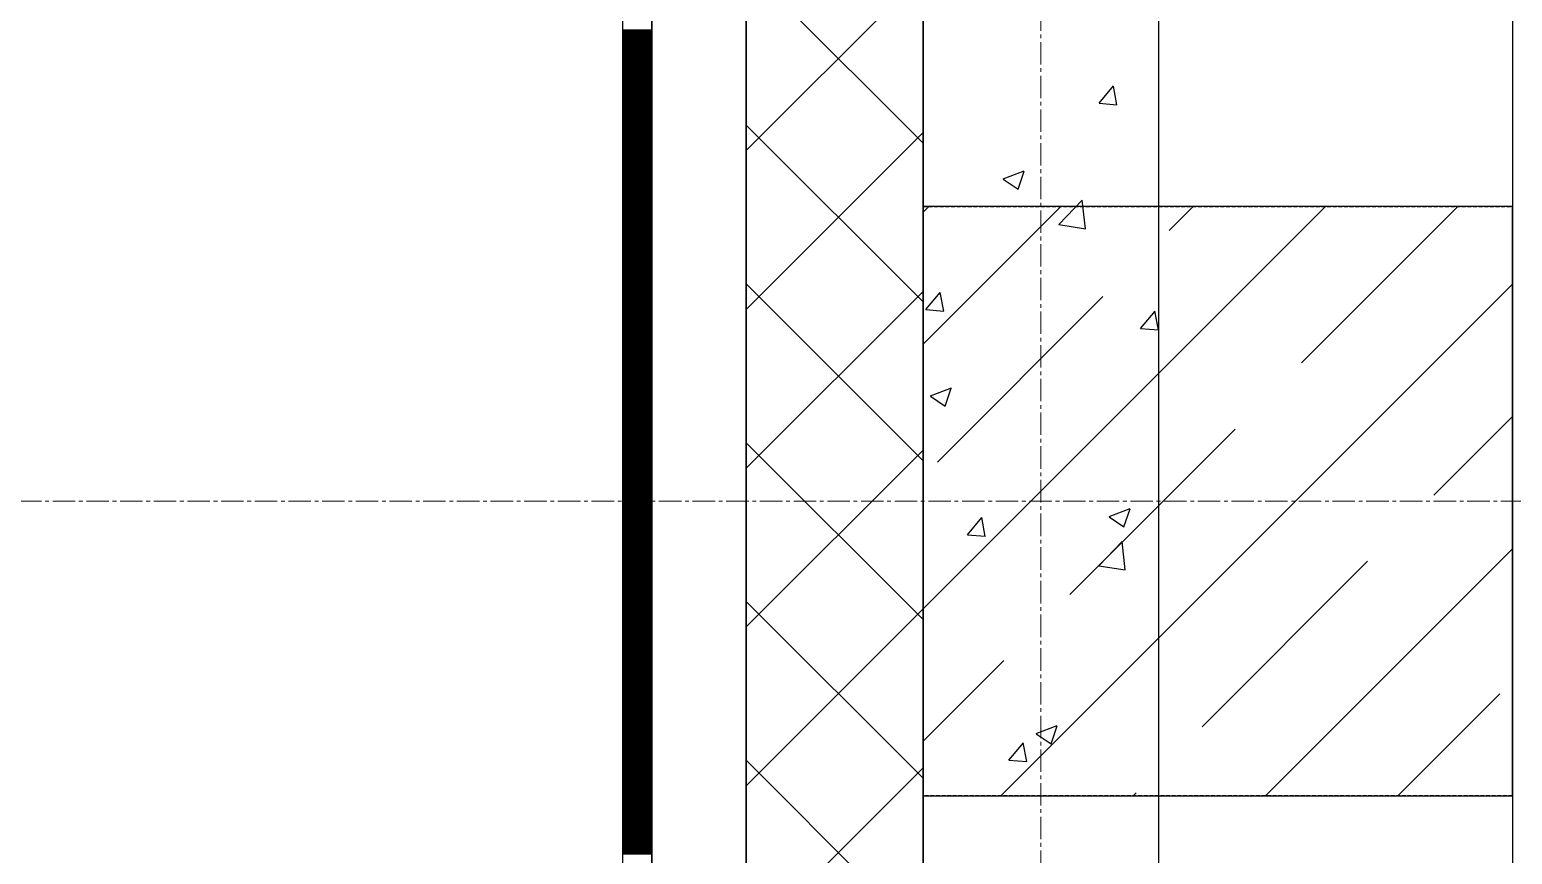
# Model space of a CAD drawing. Header units: millimetres. Extents: x 538266 to 1167394, y 114608 to 637157.
# Drawn here: x 1045576 to 1046834, y 578669 to 579369 of the extents above; entities that cross this region are included whole.
import ezdxf

# ---------------------------------------------------------------- set-up
doc = ezdxf.new("R2010")
doc.units = ezdxf.units.MM
for name, pattern in [('CENTER2', [28.575, 19.05, -3.175, 3.175, -3.175]), ('DASHED', [19.05, 12.7, -6.35]), ('HIDDEN2', [4.7625, 3.175, -1.5875])]:
    doc.linetypes.add(name, pattern=pattern)
for name, color, linetype, lineweight in [('0) шт стен 3 эт', 150, 'Continuous', 60), ('АР_Колонны', 70, 'Continuous', 30), ('АР_Стены ЖБ', 7, 'Continuous', 35), ('АР_Стены ПЕНОблок', 52, 'Continuous', 20), ('АР_Тонкая', 254, 'Continuous', 5), ('АР_Утеплитель', 31, 'Continuous', 0), ('АР_Штриховка', 8, 'Continuous', 0)]:
    doc.layers.add(name, color=color, linetype=linetype, lineweight=lineweight)
doc.layers.add('АР_Делит', color=120, linetype='Continuous', lineweight=0, plot=False)
doc.layers.add('КР_Балки-0.5', color=60, linetype='Continuous', lineweight=50, plot=False)
doc.layers.add('РД_Оси_100', color=7, linetype='Continuous', lineweight=0, true_color=0x525252)

# ---------------------------------------------------------------- blocks, each defined once
blk = doc.blocks.new('СОШ_2200_АР_ОСИ_М100_28.05.24')
at = {"layer": 'АР_Делит', "color": 251, "linetype": 'DASHED', "true_color": 0x636466}
blk.add_lwpolyline([(114955, 135155), (114955, -355), (93595.036, -355), (93595.036, 13855), (94145, 13855), (94145, 68320), (66055, 68320), (66055, 13857.73), (83455, 13857.73), (83455, -355), (45245, -355), (45245, 13145), (44695, 13145), (44695, 26755), (45245, 26755), (45245, 68320), (20455, 68320), (20455, 26755), (27955, 26755), (27955, 13145), (-355, 13145), (-355, 100855)], dxfattribs=at)
at = {"layer": 'РД_Оси_100', "color": 251, "linetype": 'CENTER2', "true_color": 0x636466}
for p, q in [((0, -6155), (0, 139938.679)), ((119910, 82200), (-5954.958, 82200))]:
    blk.add_line(p, q, dxfattribs=at)
blk = doc.blocks.new('3_этаж1')
at = {"layer": 'АР_Колонны', "color": 18, "linetype": 'HIDDEN2', "lineweight": 25, "true_color": 0x000000}
for p, q in [((684283.6, 579218.7), (684783.6, 579218.7)), ((684283.6, 578718.7), (684283.6, 579218.7)), ((684783.6, 579218.7), (684783.6, 578718.7)), ((684783.6, 578718.7), (684283.6, 578718.7))]:
    blk.add_line(p, q, dxfattribs=at)
at = {"layer": 'АР_Колонны', "color": 18, "linetype": 'Continuous', "lineweight": 25, "true_color": 0x000000}
for p, q in [((684783.6, 579218.7), (684283.6, 579218.7)), ((684283.6, 579218.7), (684283.6, 578718.7)), ((684783.6, 579218.7), (684283.6, 579218.7)), ((684283.6, 579218.7), (684283.6, 578718.7)), ((684783.6, 578718.7), (684783.6, 579218.7)), ((684783.6, 578718.7), (684783.6, 579218.7)), ((684283.6, 578718.7), (684783.6, 578718.7)), ((684283.6, 578718.7), (684783.6, 578718.7))]:
    blk.add_line(p, q, dxfattribs=at)
at = {"layer": 'АР_Стены ЖБ', "color": 18, "linetype": 'Continuous', "lineweight": 25, "true_color": 0x000000}
for p, q in [((684783.6, 579218.7), (684283.6, 579218.7)), ((684283.6, 579218.7), (684283.6, 578718.7)), ((684783.6, 578718.7), (684783.6, 579218.7)), ((684283.6, 578718.7), (684783.6, 578718.7))]:
    blk.add_line(p, q, dxfattribs=at)
at = {"layer": 'АР_Стены ПЕНОблок', "color": 18, "linetype": 'Continuous', "lineweight": 25, "true_color": 0x000000}
for p, q in [((684283.6, 587568.7), (684283.6, 511368.7)), ((684483.6, 511368.7), (684483.6, 587568.7))]:
    blk.add_line(p, q, dxfattribs=at)
at = {"layer": 'АР_Тонкая', "color": 18, "linetype": 'Continuous', "lineweight": 25, "true_color": 0x000000}
for p, q in [((684028.6, 587568.7), (684028.6, 511368.7)), ((684053.6, 587568.7), (684053.6, 511368.7)), ((684053.6, 511368.7), (684053.6, 587568.7)), ((684133.6, 511368.7), (684133.6, 587568.7))]:
    blk.add_line(p, q, dxfattribs=at)
at = {"layer": 'АР_Утеплитель', "color": 18, "linetype": 'Continuous', "lineweight": 25, "true_color": 0x000000}
for p, q in [((684133.6, 587568.7), (684133.6, 511368.7)), ((684283.6, 511368.7), (684283.6, 587568.7))]:
    blk.add_line(p, q, dxfattribs=at)
at = {"layer": 'АР_Штриховка', "color": 18, "linetype": 'Continuous', "lineweight": 25, "true_color": 0x000000}
for p, q in [((684283.6, 579272.3), (684133.6, 579422.3)), ((684133.6, 579266), (684283.6, 579416)), ((684028.6, 579368.5), (684053.6, 579368.5)), ((684028.6, 579367.5), (684053.6, 579367.5)), ((684028.6, 579366.5), (684053.6, 579366.5)), ((684028.6, 579365.5), (684053.6, 579365.5)), ((684028.6, 579364.5), (684053.6, 579364.5)), ((684028.6, 579363.5), (684053.6, 579363.5)), ((684028.6, 579362.5), (684053.6, 579362.5)), ((684028.6, 579361.5), (684053.6, 579361.5)), ((684028.6, 579360.5), (684053.6, 579360.5)), ((684028.6, 579359.5), (684053.6, 579359.5)), ((684028.6, 579358.5), (684053.6, 579358.5)), ((684028.6, 579357.5), (684053.6, 579357.5)), ((684028.6, 579356.5), (684053.6, 579356.5)), ((684028.6, 579355.5), (684053.6, 579355.5)), ((684028.6, 579354.5), (684053.6, 579354.5)), ((684028.6, 579353.5), (684053.6, 579353.5)), ((684028.6, 579352.5), (684053.6, 579352.5)), ((684028.6, 579351.5), (684053.6, 579351.5)), ((684028.6, 579350.5), (684053.6, 579350.5)), ((684028.6, 579349.5), (684053.6, 579349.5)), ((684028.6, 579348.5), (684053.6, 579348.5)), ((684028.6, 579347.5), (684053.6, 579347.5)), ((684028.6, 579346.5), (684053.6, 579346.5)), ((684028.6, 579345.5), (684053.6, 579345.5)), ((684028.6, 579344.5), (684053.6, 579344.5)), ((684028.6, 579343.5), (684053.6, 579343.5)), ((684028.6, 579342.5), (684053.6, 579342.5)), ((684028.6, 579341.5), (684053.6, 579341.5)), ((684028.6, 579340.5), (684053.6, 579340.5)), ((684028.6, 579339.5), (684053.6, 579339.5)), ((684028.6, 579338.5), (684053.6, 579338.5)), ((684028.6, 579337.5), (684053.6, 579337.5)), ((684028.6, 579336.5), (684053.6, 579336.5)), ((684028.6, 579335.5), (684053.6, 579335.5)), ((684028.6, 579334.5), (684053.6, 579334.5)), ((684028.6, 579333.5), (684053.6, 579333.5)), ((684028.6, 579332.5), (684053.6, 579332.5)), ((684028.6, 579331.5), (684053.6, 579331.5)), ((684028.6, 579330.5), (684053.6, 579330.5)), ((684028.6, 579329.5), (684053.6, 579329.5)), ((684028.6, 579328.5), (684053.6, 579328.5)), ((684028.6, 579327.5), (684053.6, 579327.5)), ((684028.6, 579326.5), (684053.6, 579326.5)), ((684028.6, 579325.5), (684053.6, 579325.5)), ((684028.6, 579324.5), (684053.6, 579324.5)), ((684028.6, 579323.5), (684053.6, 579323.5)), ((684028.6, 579322.5), (684053.6, 579322.5)), ((684028.6, 579321.5), (684053.6, 579321.5)), ((684028.6, 579320.5), (684053.6, 579320.5)), ((684028.6, 579319.5), (684053.6, 579319.5)), ((684028.6, 579318.5), (684053.6, 579318.5)), ((684028.6, 579317.5), (684053.6, 579317.5)), ((684432.9, 579306.3), (684445.2, 579320.9)), ((684448, 579304.9), (684445.1, 579320.8)), ((684028.6, 579316.5), (684053.6, 579316.5)), ((684028.6, 579315.5), (684053.6, 579315.5)), ((684028.6, 579314.5), (684053.6, 579314.5)), ((684028.6, 579313.5), (684053.6, 579313.5)), ((684028.6, 579312.5), (684053.6, 579312.5)), ((684028.6, 579311.5), (684053.6, 579311.5)), ((684028.6, 579310.5), (684053.6, 579310.5)), ((684028.6, 579309.5), (684053.6, 579309.5)), ((684028.6, 579308.5), (684053.6, 579308.5)), ((684028.6, 579307.5), (684053.6, 579307.5)), ((684028.6, 579306.5), (684053.6, 579306.5)), ((684028.6, 579305.5), (684053.6, 579305.5)), ((684028.6, 579304.5), (684053.6, 579304.5)), ((684432.9, 579306.3), (684448.1, 579304.9)), ((684028.6, 579303.5), (684053.6, 579303.5)), ((684028.6, 579302.5), (684053.6, 579302.5)), ((684028.6, 579301.5), (684053.6, 579301.5)), ((684028.6, 579300.5), (684053.6, 579300.5)), ((684028.6, 579299.5), (684053.6, 579299.5)), ((684028.6, 579298.5), (684053.6, 579298.5)), ((684028.6, 579297.5), (684053.6, 579297.5)), ((684028.6, 579296.5), (684053.6, 579296.5)), ((684028.6, 579295.5), (684053.6, 579295.5)), ((684028.6, 579294.5), (684053.6, 579294.5)), ((684028.6, 579293.5), (684053.6, 579293.5)), ((684028.6, 579292.5), (684053.6, 579292.5)), ((684028.6, 579291.5), (684053.6, 579291.5)), ((684028.6, 579290.5), (684053.6, 579290.5)), ((684028.6, 579289.5), (684053.6, 579289.5)), ((684028.6, 579288.5), (684053.6, 579288.5)), ((684028.6, 579287.5), (684053.6, 579287.5)), ((684028.6, 579286.5), (684053.6, 579286.5)), ((684028.6, 579285.5), (684053.6, 579285.5)), ((684028.6, 579284.5), (684053.6, 579284.5)), ((684028.6, 579283.5), (684053.6, 579283.5)), ((684028.6, 579282.5), (684053.6, 579282.5)), ((684028.6, 579281.5), (684053.6, 579281.5)), ((684028.6, 579280.5), (684053.6, 579280.5)), ((684028.6, 579279.5), (684053.6, 579279.5)), ((684283.6, 579137.6), (684133.6, 579287.6)), ((684133.6, 579131.3), (684283.6, 579281.3)), ((684028.6, 579278.5), (684053.6, 579278.5)), ((684028.6, 579277.5), (684053.6, 579277.5)), ((684028.6, 579276.5), (684053.6, 579276.5)), ((684028.6, 579275.5), (684053.6, 579275.5)), ((684028.6, 579274.5), (684053.6, 579274.5)), ((684028.6, 579273.5), (684053.6, 579273.5)), ((684028.6, 579272.5), (684053.6, 579272.5)), ((684028.6, 579271.5), (684053.6, 579271.5)), ((684028.6, 579270.5), (684053.6, 579270.5)), ((684028.6, 579269.5), (684053.6, 579269.5)), ((684028.6, 579268.5), (684053.6, 579268.5)), ((684028.6, 579267.5), (684053.6, 579267.5)), ((684028.6, 579266.5), (684053.6, 579266.5)), ((684028.6, 579265.5), (684053.6, 579265.5)), ((684028.6, 579264.5), (684053.6, 579264.5)), ((684028.6, 579263.5), (684053.6, 579263.5)), ((684028.6, 579262.5), (684053.6, 579262.5)), ((684028.6, 579261.5), (684053.6, 579261.5)), ((684028.6, 579260.5), (684053.6, 579260.5)), ((684028.6, 579259.5), (684053.6, 579259.5)), ((684028.6, 579258.5), (684053.6, 579258.5)), ((684028.6, 579257.5), (684053.6, 579257.5)), ((684028.6, 579256.5), (684053.6, 579256.5)), ((684028.6, 579255.5), (684053.6, 579255.5)), ((684028.6, 579254.5), (684053.6, 579254.5)), ((684028.6, 579253.5), (684053.6, 579253.5)), ((684028.6, 579252.5), (684053.6, 579252.5)), ((684028.6, 579251.5), (684053.6, 579251.5)), ((684028.6, 579250.5), (684053.6, 579250.5)), ((684028.6, 579249.5), (684053.6, 579249.5)), ((684028.6, 579248.5), (684053.6, 579248.5)), ((684028.6, 579247.5), (684053.6, 579247.5)), ((684028.6, 579246.5), (684053.6, 579246.5)), ((684028.6, 579245.5), (684053.6, 579245.5)), ((684028.6, 579244.5), (684053.6, 579244.5)), ((684028.6, 579243.5), (684053.6, 579243.5)), ((684028.6, 579242.5), (684053.6, 579242.5)), ((684028.6, 579241.5), (684053.6, 579241.5)), ((684351.6, 579241.9), (684364.2, 579233.3)), ((684351.7, 579242.1), (684369.4, 579248.9)), ((684364.2, 579233.3), (684369.3, 579248.7)), ((684028.6, 579240.5), (684053.6, 579240.5)), ((684028.6, 579239.5), (684053.6, 579239.5)), ((684028.6, 579238.5), (684053.6, 579238.5)), ((684028.6, 579237.5), (684053.6, 579237.5)), ((684028.6, 579236.5), (684053.6, 579236.5)), ((684028.6, 579235.5), (684053.6, 579235.5)), ((684028.6, 579234.5), (684053.6, 579234.5)), ((684028.6, 579233.5), (684053.6, 579233.5)), ((684028.6, 579232.5), (684053.6, 579232.5)), ((684028.6, 579231.5), (684053.6, 579231.5)), ((684028.6, 579230.5), (684053.6, 579230.5)), ((684028.6, 579229.5), (684053.6, 579229.5)), ((684028.6, 579228.5), (684053.6, 579228.5)), ((684028.6, 579227.5), (684053.6, 579227.5)), ((684028.6, 579226.5), (684053.6, 579226.5)), ((684028.6, 579225.5), (684053.6, 579225.5)), ((684028.6, 579224.5), (684053.6, 579224.5)), ((684028.6, 579223.5), (684053.6, 579223.5)), ((684028.6, 579222.5), (684053.6, 579222.5)), ((684028.6, 579221.5), (684053.6, 579221.5)), ((684028.6, 579220.5), (684053.6, 579220.5)), ((684028.6, 579219.5), (684053.6, 579219.5)), ((684028.6, 579218.5), (684053.6, 579218.5)), ((684028.6, 579217.5), (684053.6, 579217.5)), ((684028.6, 579216.5), (684053.6, 579216.5)), ((684283.6, 579101.7), (684400.6, 579218.7)), ((684283.6, 578877.2), (684625.1, 579218.7)), ((684283.6, 579213.9), (684288.4, 579218.7)), ((684398.9, 579203.2), (684418.7, 579223.9)), ((684421.5, 579199.7), (684418.7, 579223.9)), ((684492.4, 579198.2), (684512.9, 579218.7)), ((684604.6, 579086), (684737.4, 579218.7)), ((684028.6, 579215.5), (684053.6, 579215.5)), ((684028.6, 579214.5), (684053.6, 579214.5)), ((684028.6, 579213.5), (684053.6, 579213.5)), ((684028.6, 579212.5), (684053.6, 579212.5)), ((684028.6, 579211.5), (684053.6, 579211.5)), ((684028.6, 579210.5), (684053.6, 579210.5)), ((684028.6, 579209.5), (684053.6, 579209.5)), ((684028.6, 579208.5), (684053.6, 579208.5)), ((684028.6, 579207.5), (684053.6, 579207.5)), ((684028.6, 579206.5), (684053.6, 579206.5)), ((684028.6, 579205.5), (684053.6, 579205.5)), ((684028.6, 579204.5), (684053.6, 579204.5)), ((684028.6, 579203.5), (684053.6, 579203.5)), ((684028.6, 579202.5), (684053.6, 579202.5)), ((684028.6, 579201.5), (684053.6, 579201.5)), ((684028.6, 579200.5), (684053.6, 579200.5)), ((684028.6, 579199.5), (684053.6, 579199.5)), ((684028.6, 579198.5), (684053.6, 579198.5)), ((684028.6, 579197.5), (684053.6, 579197.5)), ((684028.6, 579196.5), (684053.6, 579196.5)), ((684028.6, 579195.5), (684053.6, 579195.5)), ((684028.6, 579194.5), (684053.6, 579194.5)), ((684028.6, 579193.5), (684053.6, 579193.5)), ((684028.6, 579192.5), (684053.6, 579192.5)), ((684028.6, 579191.5), (684053.6, 579191.5)), ((684398.9, 579203.2), (684421.5, 579199.7)), ((684028.6, 579190.5), (684053.6, 579190.5)), ((684028.6, 579189.5), (684053.6, 579189.5)), ((684028.6, 579188.5), (684053.6, 579188.5)), ((684028.6, 579187.5), (684053.6, 579187.5)), ((684028.6, 579186.5), (684053.6, 579186.5)), ((684028.6, 579185.5), (684053.6, 579185.5)), ((684028.6, 579184.5), (684053.6, 579184.5)), ((684028.6, 579183.5), (684053.6, 579183.5)), ((684028.6, 579182.5), (684053.6, 579182.5)), ((684028.6, 579181.5), (684053.6, 579181.5)), ((684028.6, 579180.5), (684053.6, 579180.5)), ((684028.6, 579179.5), (684053.6, 579179.5)), ((684028.6, 579178.5), (684053.6, 579178.5)), ((684028.6, 579177.5), (684053.6, 579177.5)), ((684028.6, 579176.5), (684053.6, 579176.5)), ((684028.6, 579175.5), (684053.6, 579175.5)), ((684028.6, 579174.5), (684053.6, 579174.5)), ((684028.6, 579173.5), (684053.6, 579173.5)), ((684028.6, 579172.5), (684053.6, 579172.5)), ((684028.6, 579171.5), (684053.6, 579171.5)), ((684028.6, 579170.5), (684053.6, 579170.5)), ((684028.6, 579169.5), (684053.6, 579169.5)), ((684028.6, 579168.5), (684053.6, 579168.5)), ((684028.6, 579167.5), (684053.6, 579167.5)), ((684028.6, 579166.5), (684053.6, 579166.5)), ((684028.6, 579165.5), (684053.6, 579165.5)), ((684028.6, 579164.5), (684053.6, 579164.5)), ((684028.6, 579163.5), (684053.6, 579163.5)), ((684028.6, 579162.5), (684053.6, 579162.5)), ((684028.6, 579161.5), (684053.6, 579161.5)), ((684028.6, 579160.5), (684053.6, 579160.5)), ((684028.6, 579159.5), (684053.6, 579159.5)), ((684028.6, 579158.5), (684053.6, 579158.5)), ((684028.6, 579157.5), (684053.6, 579157.5)), ((684028.6, 579156.5), (684053.6, 579156.5)), ((684028.6, 579155.5), (684053.6, 579155.5)), ((684028.6, 579154.5), (684053.6, 579154.5)), ((684028.6, 579153.5), (684053.6, 579153.5)), ((684028.6, 579152.5), (684053.6, 579152.5)), ((684028.6, 579151.5), (684053.6, 579151.5)), ((684028.6, 579150.5), (684053.6, 579150.5)), ((684028.6, 579149.5), (684053.6, 579149.5)), ((684028.6, 579148.5), (684053.6, 579148.5)), ((684028.6, 579147.5), (684053.6, 579147.5)), ((684028.6, 579146.5), (684053.6, 579146.5)), ((684028.6, 579145.5), (684053.6, 579145.5)), ((684028.6, 579144.5), (684053.6, 579144.5)), ((684028.6, 579143.5), (684053.6, 579143.5)), ((684028.6, 579142.5), (684053.6, 579142.5)), ((684028.6, 579141.5), (684053.6, 579141.5)), ((684283.6, 579002.9), (684133.6, 579152.9)), ((684133.6, 578996.6), (684283.6, 579146.6)), ((684286, 579131.1), (684298.2, 579145.7)), ((684295.9, 579001.8), (684436.2, 579142.1)), ((684301.1, 579129.8), (684298.2, 579145.7)), ((684349.6, 578718.7), (684783.6, 579152.7)), ((684028.6, 579140.5), (684053.6, 579140.5)), ((684028.6, 579139.5), (684053.6, 579139.5)), ((684028.6, 579138.5), (684053.6, 579138.5)), ((684028.6, 579137.5), (684053.6, 579137.5)), ((684028.6, 579136.5), (684053.6, 579136.5)), ((684028.6, 579135.5), (684053.6, 579135.5)), ((684028.6, 579134.5), (684053.6, 579134.5)), ((684028.6, 579133.5), (684053.6, 579133.5)), ((684028.6, 579132.5), (684053.6, 579132.5)), ((684028.6, 579131.5), (684053.6, 579131.5)), ((684028.6, 579130.5), (684053.6, 579130.5)), ((684028.6, 579129.5), (684053.6, 579129.5)), ((684028.6, 579128.5), (684053.6, 579128.5)), ((684286, 579131.1), (684301.2, 579129.8)), ((684468.2, 579115.2), (684480.4, 579129.8)), ((684483.3, 579113.9), (684480.3, 579129.8)), ((684028.6, 579127.5), (684053.6, 579127.5)), ((684028.6, 579126.5), (684053.6, 579126.5)), ((684028.6, 579125.5), (684053.6, 579125.5)), ((684028.6, 579124.5), (684053.6, 579124.5)), ((684028.6, 579123.5), (684053.6, 579123.5)), ((684028.6, 579122.5), (684053.6, 579122.5)), ((684028.6, 579121.5), (684053.6, 579121.5)), ((684028.6, 579120.5), (684053.6, 579120.5)), ((684028.6, 579119.5), (684053.6, 579119.5)), ((684028.6, 579118.5), (684053.6, 579118.5)), ((684028.6, 579117.5), (684053.6, 579117.5)), ((684028.6, 579116.5), (684053.6, 579116.5)), ((684028.6, 579115.5), (684053.6, 579115.5)), ((684028.6, 579114.5), (684053.6, 579114.5)), ((684028.6, 579113.5), (684053.6, 579113.5)), ((684028.6, 579112.5), (684053.6, 579112.5)), ((684028.6, 579111.5), (684053.6, 579111.5)), ((684028.6, 579110.5), (684053.6, 579110.5)), ((684028.6, 579109.5), (684053.6, 579109.5)), ((684028.6, 579108.5), (684053.6, 579108.5)), ((684028.6, 579107.5), (684053.6, 579107.5)), ((684028.6, 579106.5), (684053.6, 579106.5)), ((684028.6, 579105.5), (684053.6, 579105.5)), ((684028.6, 579104.5), (684053.6, 579104.5)), ((684028.6, 579103.5), (684053.6, 579103.5)), ((684468.2, 579115.2), (684483.4, 579113.9)), ((684028.6, 579102.5), (684053.6, 579102.5)), ((684028.6, 579101.5), (684053.6, 579101.5)), ((684028.6, 579100.5), (684053.6, 579100.5)), ((684028.6, 579099.5), (684053.6, 579099.5)), ((684028.6, 579098.5), (684053.6, 579098.5)), ((684028.6, 579097.5), (684053.6, 579097.5)), ((684028.6, 579096.5), (684053.6, 579096.5)), ((684028.6, 579095.5), (684053.6, 579095.5)), ((684028.6, 579094.5), (684053.6, 579094.5)), ((684028.6, 579093.5), (684053.6, 579093.5)), ((684028.6, 579092.5), (684053.6, 579092.5)), ((684028.6, 579091.5), (684053.6, 579091.5)), ((684028.6, 579090.5), (684053.6, 579090.5)), ((684028.6, 579089.5), (684053.6, 579089.5)), ((684028.6, 579088.5), (684053.6, 579088.5)), ((684028.6, 579087.5), (684053.6, 579087.5)), ((684028.6, 579086.5), (684053.6, 579086.5)), ((684028.6, 579085.5), (684053.6, 579085.5)), ((684028.6, 579084.5), (684053.6, 579084.5)), ((684028.6, 579083.5), (684053.6, 579083.5)), ((684028.6, 579082.5), (684053.6, 579082.5)), ((684028.6, 579081.5), (684053.6, 579081.5)), ((684028.6, 579080.5), (684053.6, 579080.5)), ((684028.6, 579079.5), (684053.6, 579079.5)), ((684028.6, 579078.5), (684053.6, 579078.5)), ((684028.6, 579077.5), (684053.6, 579077.5)), ((684028.6, 579076.5), (684053.6, 579076.5)), ((684028.6, 579075.5), (684053.6, 579075.5)), ((684028.6, 579074.5), (684053.6, 579074.5)), ((684028.6, 579073.5), (684053.6, 579073.5)), ((684028.6, 579072.5), (684053.6, 579072.5)), ((684028.6, 579071.5), (684053.6, 579071.5)), ((684028.6, 579070.5), (684053.6, 579070.5)), ((684028.6, 579069.5), (684053.6, 579069.5)), ((684028.6, 579068.5), (684053.6, 579068.5)), ((684028.6, 579067.5), (684053.6, 579067.5)), ((684028.6, 579066.5), (684053.6, 579066.5)), ((684028.6, 579065.5), (684053.6, 579065.5)), ((684028.6, 579064.5), (684053.6, 579064.5)), ((684028.6, 579063.5), (684053.6, 579063.5)), ((684028.6, 579062.5), (684053.6, 579062.5)), ((684028.6, 579061.5), (684053.6, 579061.5)), ((684028.6, 579060.5), (684053.6, 579060.5)), ((684028.6, 579059.5), (684053.6, 579059.5)), ((684028.6, 579058.5), (684053.6, 579058.5)), ((684028.6, 579057.5), (684053.6, 579057.5)), ((684028.6, 579056.5), (684053.6, 579056.5)), ((684028.6, 579055.5), (684053.6, 579055.5)), ((684028.6, 579054.5), (684053.6, 579054.5)), ((684028.6, 579053.5), (684053.6, 579053.5)), ((684289.8, 579057.7), (684302.4, 579049.2)), ((684289.9, 579057.9), (684307.6, 579064.7)), ((684302.4, 579049.1), (684307.5, 579064.5)), ((684028.6, 579052.5), (684053.6, 579052.5)), ((684028.6, 579051.5), (684053.6, 579051.5)), ((684028.6, 579050.5), (684053.6, 579050.5)), ((684028.6, 579049.5), (684053.6, 579049.5)), ((684028.6, 579048.5), (684053.6, 579048.5)), ((684028.6, 579047.5), (684053.6, 579047.5)), ((684028.6, 579046.5), (684053.6, 579046.5)), ((684028.6, 579045.5), (684053.6, 579045.5)), ((684028.6, 579044.5), (684053.6, 579044.5)), ((684028.6, 579043.5), (684053.6, 579043.5)), ((684028.6, 579042.5), (684053.6, 579042.5)), ((684028.6, 579041.5), (684053.6, 579041.5)), ((684028.6, 579040.5), (684053.6, 579040.5)), ((684716.9, 578973.7), (684783.6, 579040.4)), ((684028.6, 579039.5), (684053.6, 579039.5)), ((684028.6, 579038.5), (684053.6, 579038.5)), ((684028.6, 579037.5), (684053.6, 579037.5)), ((684028.6, 579036.5), (684053.6, 579036.5)), ((684028.6, 579035.5), (684053.6, 579035.5)), ((684028.6, 579034.5), (684053.6, 579034.5)), ((684028.6, 579033.5), (684053.6, 579033.5)), ((684028.6, 579032.5), (684053.6, 579032.5)), ((684028.6, 579031.5), (684053.6, 579031.5)), ((684028.6, 579030.5), (684053.6, 579030.5)), ((684028.6, 579029.5), (684053.6, 579029.5)), ((684028.6, 579028.5), (684053.6, 579028.5)), ((684028.6, 579027.5), (684053.6, 579027.5)), ((684408.2, 578889.5), (684548.5, 579029.8)), ((684028.6, 579026.5), (684053.6, 579026.5)), ((684028.6, 579025.5), (684053.6, 579025.5)), ((684028.6, 579024.5), (684053.6, 579024.5)), ((684028.6, 579023.5), (684053.6, 579023.5)), ((684028.6, 579022.5), (684053.6, 579022.5)), ((684028.6, 579021.5), (684053.6, 579021.5)), ((684028.6, 579020.5), (684053.6, 579020.5)), ((684028.6, 579019.5), (684053.6, 579019.5)), ((684028.6, 579018.5), (684053.6, 579018.5)), ((684028.6, 579017.5), (684053.6, 579017.5)), ((684028.6, 579016.5), (684053.6, 579016.5)), ((684028.6, 579015.5), (684053.6, 579015.5)), ((684283.6, 578868.2), (684133.6, 579018.2)), ((684028.6, 579014.5), (684053.6, 579014.5)), ((684028.6, 579013.5), (684053.6, 579013.5)), ((684028.6, 579012.5), (684053.6, 579012.5)), ((684028.6, 579011.5), (684053.6, 579011.5)), ((684028.6, 579010.5), (684053.6, 579010.5)), ((684028.6, 579009.5), (684053.6, 579009.5)), ((684028.6, 579008.5), (684053.6, 579008.5)), ((684028.6, 579007.5), (684053.6, 579007.5)), ((684028.6, 579006.5), (684053.6, 579006.5)), ((684028.6, 579005.5), (684053.6, 579005.5)), ((684028.6, 579004.5), (684053.6, 579004.5)), ((684028.6, 579003.5), (684053.6, 579003.5)), ((684028.6, 579002.5), (684053.6, 579002.5)), ((684133.6, 578861.9), (684283.6, 579011.9)), ((684028.6, 579001.5), (684053.6, 579001.5)), ((684028.6, 579000.5), (684053.6, 579000.5)), ((684028.6, 578999.5), (684053.6, 578999.5)), ((684028.6, 578998.5), (684053.6, 578998.5)), ((684028.6, 578997.5), (684053.6, 578997.5)), ((684028.6, 578996.5), (684053.6, 578996.5)), ((684028.6, 578995.5), (684053.6, 578995.5)), ((684028.6, 578994.5), (684053.6, 578994.5)), ((684028.6, 578993.5), (684053.6, 578993.5)), ((684028.6, 578992.5), (684053.6, 578992.5)), ((684028.6, 578991.5), (684053.6, 578991.5)), ((684028.6, 578990.5), (684053.6, 578990.5)), ((684028.6, 578989.5), (684053.6, 578989.5)), ((684028.6, 578988.5), (684053.6, 578988.5)), ((684028.6, 578987.5), (684053.6, 578987.5)), ((684028.6, 578986.5), (684053.6, 578986.5)), ((684028.6, 578985.5), (684053.6, 578985.5)), ((684028.6, 578984.5), (684053.6, 578984.5)), ((684028.6, 578983.5), (684053.6, 578983.5)), ((684028.6, 578982.5), (684053.6, 578982.5)), ((684028.6, 578981.5), (684053.6, 578981.5)), ((684028.6, 578980.5), (684053.6, 578980.5)), ((684028.6, 578979.5), (684053.6, 578979.5)), ((684028.6, 578978.5), (684053.6, 578978.5)), ((684028.6, 578977.5), (684053.6, 578977.5)), ((684028.6, 578976.5), (684053.6, 578976.5)), ((684028.6, 578975.5), (684053.6, 578975.5)), ((684028.6, 578974.5), (684053.6, 578974.5)), ((684028.6, 578973.5), (684053.6, 578973.5)), ((684028.6, 578972.5), (684053.6, 578972.5)), ((684028.6, 578971.5), (684053.6, 578971.5)), ((684028.6, 578970.5), (684053.6, 578970.5)), ((684028.6, 578969.5), (684053.6, 578969.5)), ((684028.6, 578968.5), (684053.6, 578968.5)), ((684028.6, 578967.5), (684053.6, 578967.5)), ((684028.6, 578966.5), (684053.6, 578966.5)), ((684028.6, 578965.5), (684053.6, 578965.5)), ((684028.6, 578964.5), (684053.6, 578964.5)), ((684028.6, 578963.5), (684053.6, 578963.5)), ((684028.6, 578962.5), (684053.6, 578962.5)), ((684028.6, 578961.5), (684053.6, 578961.5)), ((684028.6, 578960.5), (684053.6, 578960.5)), ((684028.6, 578959.5), (684053.6, 578959.5)), ((684028.6, 578958.5), (684053.6, 578958.5)), ((684028.6, 578957.5), (684053.6, 578957.5)), ((684028.6, 578956.5), (684053.6, 578956.5)), ((684028.6, 578955.5), (684053.6, 578955.5)), ((684028.6, 578954.5), (684053.6, 578954.5)), ((684028.6, 578953.5), (684053.6, 578953.5)), ((684028.6, 578952.5), (684053.6, 578952.5)), ((684321.2, 578940.1), (684333.5, 578954.7)), ((684336.3, 578938.7), (684333.4, 578954.7)), ((684441.4, 578955.4), (684454, 578946.9)), ((684441.5, 578955.6), (684459.2, 578962.5)), ((684454, 578946.9), (684459.2, 578962.2)), ((684028.6, 578951.5), (684053.6, 578951.5)), ((684028.6, 578950.5), (684053.6, 578950.5)), ((684028.6, 578949.5), (684053.6, 578949.5)), ((684028.6, 578948.5), (684053.6, 578948.5)), ((684028.6, 578947.5), (684053.6, 578947.5)), ((684028.6, 578946.5), (684053.6, 578946.5)), ((684028.6, 578945.5), (684053.6, 578945.5)), ((684028.6, 578944.5), (684053.6, 578944.5)), ((684028.6, 578943.5), (684053.6, 578943.5)), ((684028.6, 578942.5), (684053.6, 578942.5)), ((684028.6, 578941.5), (684053.6, 578941.5)), ((684028.6, 578940.5), (684053.6, 578940.5)), ((684028.6, 578939.5), (684053.6, 578939.5)), ((684321.2, 578940.1), (684336.4, 578938.8)), ((684028.6, 578938.5), (684053.6, 578938.5)), ((684028.6, 578937.5), (684053.6, 578937.5)), ((684028.6, 578936.5), (684053.6, 578936.5)), ((684028.6, 578935.5), (684053.6, 578935.5)), ((684028.6, 578934.5), (684053.6, 578934.5)), ((684028.6, 578933.5), (684053.6, 578933.5)), ((684028.6, 578932.5), (684053.6, 578932.5)), ((684028.6, 578931.5), (684053.6, 578931.5)), ((684028.6, 578930.5), (684053.6, 578930.5)), ((684028.6, 578929.5), (684053.6, 578929.5)), ((684028.6, 578928.5), (684053.6, 578928.5)), ((684028.6, 578927.5), (684053.6, 578927.5)), ((684432.6, 578913.8), (684452.4, 578934.4)), ((684455.2, 578910.3), (684452.4, 578934.4)), ((684574.1, 578718.7), (684783.6, 578928.2)), ((684028.6, 578926.5), (684053.6, 578926.5)), ((684028.6, 578925.5), (684053.6, 578925.5)), ((684028.6, 578924.5), (684053.6, 578924.5)), ((684028.6, 578923.5), (684053.6, 578923.5)), ((684028.6, 578922.5), (684053.6, 578922.5)), ((684028.6, 578921.5), (684053.6, 578921.5)), ((684028.6, 578920.5), (684053.6, 578920.5)), ((684028.6, 578919.5), (684053.6, 578919.5)), ((684028.6, 578918.5), (684053.6, 578918.5)), ((684028.6, 578917.5), (684053.6, 578917.5)), ((684028.6, 578916.5), (684053.6, 578916.5)), ((684028.6, 578915.5), (684053.6, 578915.5)), ((684028.6, 578914.5), (684053.6, 578914.5)), ((684520.4, 578777.3), (684660.7, 578917.6)), ((684028.6, 578913.5), (684053.6, 578913.5)), ((684028.6, 578912.5), (684053.6, 578912.5)), ((684028.6, 578911.5), (684053.6, 578911.5)), ((684028.6, 578910.5), (684053.6, 578910.5)), ((684028.6, 578909.5), (684053.6, 578909.5)), ((684028.6, 578908.5), (684053.6, 578908.5)), ((684028.6, 578907.5), (684053.6, 578907.5)), ((684028.6, 578906.5), (684053.6, 578906.5)), ((684028.6, 578905.5), (684053.6, 578905.5)), ((684028.6, 578904.5), (684053.6, 578904.5)), ((684028.6, 578903.5), (684053.6, 578903.5)), ((684028.6, 578902.5), (684053.6, 578902.5)), ((684432.6, 578913.8), (684455.2, 578910.3)), ((684028.6, 578901.5), (684053.6, 578901.5)), ((684028.6, 578900.5), (684053.6, 578900.5)), ((684028.6, 578899.5), (684053.6, 578899.5)), ((684028.6, 578898.5), (684053.6, 578898.5)), ((684028.6, 578897.5), (684053.6, 578897.5)), ((684028.6, 578896.5), (684053.6, 578896.5)), ((684028.6, 578895.5), (684053.6, 578895.5)), ((684028.6, 578894.5), (684053.6, 578894.5)), ((684028.6, 578893.5), (684053.6, 578893.5)), ((684028.6, 578892.5), (684053.6, 578892.5)), ((684028.6, 578891.5), (684053.6, 578891.5)), ((684028.6, 578890.5), (684053.6, 578890.5)), ((684028.6, 578889.5), (684053.6, 578889.5)), ((684028.6, 578888.5), (684053.6, 578888.5)), ((684028.6, 578887.5), (684053.6, 578887.5)), ((684028.6, 578886.5), (684053.6, 578886.5)), ((684028.6, 578885.5), (684053.6, 578885.5)), ((684028.6, 578884.5), (684053.6, 578884.5)), ((684028.6, 578883.5), (684053.6, 578883.5)), ((684028.6, 578882.5), (684053.6, 578882.5)), ((684028.6, 578881.5), (684053.6, 578881.5)), ((684028.6, 578880.5), (684053.6, 578880.5)), ((684028.6, 578879.5), (684053.6, 578879.5)), ((684028.6, 578878.5), (684053.6, 578878.5)), ((684028.6, 578877.5), (684053.6, 578877.5)), ((684028.6, 578876.5), (684053.6, 578876.5)), ((684283.6, 578733.5), (684133.6, 578883.5)), ((684133.6, 578727.2), (684283.6, 578877.2)), ((684028.6, 578875.5), (684053.6, 578875.5)), ((684028.6, 578874.5), (684053.6, 578874.5)), ((684028.6, 578873.5), (684053.6, 578873.5)), ((684028.6, 578872.5), (684053.6, 578872.5)), ((684028.6, 578871.5), (684053.6, 578871.5)), ((684028.6, 578870.5), (684053.6, 578870.5)), ((684028.6, 578869.5), (684053.6, 578869.5)), ((684028.6, 578868.5), (684053.6, 578868.5)), ((684028.6, 578867.5), (684053.6, 578867.5)), ((684028.6, 578866.5), (684053.6, 578866.5)), ((684028.6, 578865.5), (684053.6, 578865.5)), ((684028.6, 578864.5), (684053.6, 578864.5)), ((684028.6, 578863.5), (684053.6, 578863.5)), ((684028.6, 578862.5), (684053.6, 578862.5)), ((684028.6, 578861.5), (684053.6, 578861.5)), ((684028.6, 578860.5), (684053.6, 578860.5)), ((684028.6, 578859.5), (684053.6, 578859.5)), ((684028.6, 578858.5), (684053.6, 578858.5)), ((684028.6, 578857.5), (684053.6, 578857.5)), ((684028.6, 578856.5), (684053.6, 578856.5)), ((684028.6, 578855.5), (684053.6, 578855.5)), ((684028.6, 578854.5), (684053.6, 578854.5)), ((684028.6, 578853.5), (684053.6, 578853.5)), ((684028.6, 578852.5), (684053.6, 578852.5)), ((684028.6, 578851.5), (684053.6, 578851.5)), ((684028.6, 578850.5), (684053.6, 578850.5)), ((684028.6, 578849.5), (684053.6, 578849.5)), ((684028.6, 578848.5), (684053.6, 578848.5)), ((684028.6, 578847.5), (684053.6, 578847.5)), ((684028.6, 578846.5), (684053.6, 578846.5)), ((684028.6, 578845.5), (684053.6, 578845.5)), ((684028.6, 578844.5), (684053.6, 578844.5)), ((684028.6, 578843.5), (684053.6, 578843.5)), ((684028.6, 578842.5), (684053.6, 578842.5)), ((684028.6, 578841.5), (684053.6, 578841.5)), ((684028.6, 578840.5), (684053.6, 578840.5)), ((684028.6, 578839.5), (684053.6, 578839.5)), ((684028.6, 578838.5), (684053.6, 578838.5)), ((684028.6, 578837.5), (684053.6, 578837.5)), ((684028.6, 578836.5), (684053.6, 578836.5)), ((684028.6, 578835.5), (684053.6, 578835.5)), ((684028.6, 578834.5), (684053.6, 578834.5)), ((684028.6, 578833.5), (684053.6, 578833.5)), ((684028.6, 578832.5), (684053.6, 578832.5)), ((684028.6, 578831.5), (684053.6, 578831.5)), ((684028.6, 578830.5), (684053.6, 578830.5)), ((684028.6, 578829.5), (684053.6, 578829.5)), ((684028.6, 578828.5), (684053.6, 578828.5)), ((684028.6, 578827.5), (684053.6, 578827.5)), ((684028.6, 578826.5), (684053.6, 578826.5)), ((684283.6, 578764.9), (684352, 578833.4)), ((684028.6, 578825.5), (684053.6, 578825.5)), ((684028.6, 578824.5), (684053.6, 578824.5)), ((684028.6, 578823.5), (684053.6, 578823.5)), ((684028.6, 578822.5), (684053.6, 578822.5)), ((684028.6, 578821.5), (684053.6, 578821.5)), ((684028.6, 578820.5), (684053.6, 578820.5)), ((684028.6, 578819.5), (684053.6, 578819.5)), ((684028.6, 578818.5), (684053.6, 578818.5)), ((684028.6, 578817.5), (684053.6, 578817.5)), ((684028.6, 578816.5), (684053.6, 578816.5)), ((684028.6, 578815.5), (684053.6, 578815.5)), ((684028.6, 578814.5), (684053.6, 578814.5)), ((684028.6, 578813.5), (684053.6, 578813.5)), ((684028.6, 578812.5), (684053.6, 578812.5)), ((684028.6, 578811.5), (684053.6, 578811.5)), ((684028.6, 578810.5), (684053.6, 578810.5)), ((684028.6, 578809.5), (684053.6, 578809.5)), ((684028.6, 578808.5), (684053.6, 578808.5)), ((684028.6, 578807.5), (684053.6, 578807.5)), ((684028.6, 578806.5), (684053.6, 578806.5)), ((684028.6, 578805.5), (684053.6, 578805.5)), ((684028.6, 578804.5), (684053.6, 578804.5)), ((684028.6, 578803.5), (684053.6, 578803.5)), ((684028.6, 578802.5), (684053.6, 578802.5)), ((684028.6, 578801.5), (684053.6, 578801.5)), ((684686.4, 578718.7), (684773, 578805.3)), ((684028.6, 578800.5), (684053.6, 578800.5)), ((684028.6, 578799.5), (684053.6, 578799.5)), ((684028.6, 578798.5), (684053.6, 578798.5)), ((684028.6, 578797.5), (684053.6, 578797.5)), ((684028.6, 578796.5), (684053.6, 578796.5)), ((684028.6, 578795.5), (684053.6, 578795.5)), ((684028.6, 578794.5), (684053.6, 578794.5)), ((684028.6, 578793.5), (684053.6, 578793.5)), ((684028.6, 578792.5), (684053.6, 578792.5)), ((684028.6, 578791.5), (684053.6, 578791.5)), ((684028.6, 578790.5), (684053.6, 578790.5)), ((684028.6, 578789.5), (684053.6, 578789.5)), ((684028.6, 578788.5), (684053.6, 578788.5)), ((684028.6, 578787.5), (684053.6, 578787.5)), ((684028.6, 578786.5), (684053.6, 578786.5)), ((684028.6, 578785.5), (684053.6, 578785.5)), ((684028.6, 578784.5), (684053.6, 578784.5)), ((684028.6, 578783.5), (684053.6, 578783.5)), ((684028.6, 578782.5), (684053.6, 578782.5)), ((684028.6, 578781.5), (684053.6, 578781.5)), ((684028.6, 578780.5), (684053.6, 578780.5)), ((684028.6, 578779.5), (684053.6, 578779.5)), ((684028.6, 578778.5), (684053.6, 578778.5)), ((684028.6, 578777.5), (684053.6, 578777.5)), ((684028.6, 578776.5), (684053.6, 578776.5)), ((684379.7, 578771.4), (684397.4, 578778.3)), ((684392.2, 578762.7), (684397.4, 578778)), ((684028.6, 578775.5), (684053.6, 578775.5)), ((684028.6, 578774.5), (684053.6, 578774.5)), ((684028.6, 578773.5), (684053.6, 578773.5)), ((684028.6, 578772.5), (684053.6, 578772.5)), ((684028.6, 578771.5), (684053.6, 578771.5)), ((684028.6, 578770.5), (684053.6, 578770.5)), ((684028.6, 578769.5), (684053.6, 578769.5)), ((684028.6, 578768.5), (684053.6, 578768.5)), ((684028.6, 578767.5), (684053.6, 578767.5)), ((684028.6, 578766.5), (684053.6, 578766.5)), ((684028.6, 578765.5), (684053.6, 578765.5)), ((684028.6, 578764.5), (684053.6, 578764.5)), ((684028.6, 578763.5), (684053.6, 578763.5)), ((684356.5, 578749), (684368.7, 578763.6)), ((684371.6, 578747.7), (684368.6, 578763.6)), ((684379.6, 578771.2), (684392.2, 578762.7)), ((684028.6, 578762.5), (684053.6, 578762.5)), ((684028.6, 578761.5), (684053.6, 578761.5)), ((684028.6, 578760.5), (684053.6, 578760.5)), ((684028.6, 578759.5), (684053.6, 578759.5)), ((684028.6, 578758.5), (684053.6, 578758.5)), ((684028.6, 578757.5), (684053.6, 578757.5)), ((684028.6, 578756.5), (684053.6, 578756.5)), ((684028.6, 578755.5), (684053.6, 578755.5)), ((684028.6, 578754.5), (684053.6, 578754.5)), ((684028.6, 578753.5), (684053.6, 578753.5)), ((684028.6, 578752.5), (684053.6, 578752.5)), ((684028.6, 578751.5), (684053.6, 578751.5)), ((684028.6, 578750.5), (684053.6, 578750.5)), ((684028.6, 578749.5), (684053.6, 578749.5)), ((684028.6, 578748.5), (684053.6, 578748.5)), ((684028.6, 578747.5), (684053.6, 578747.5)), ((684028.6, 578746.5), (684053.6, 578746.5)), ((684028.6, 578745.5), (684053.6, 578745.5)), ((684028.6, 578744.5), (684053.6, 578744.5)), ((684028.6, 578743.5), (684053.6, 578743.5)), ((684028.6, 578742.5), (684053.6, 578742.5)), ((684028.6, 578741.5), (684053.6, 578741.5)), ((684028.6, 578740.5), (684053.6, 578740.5)), ((684028.6, 578739.5), (684053.6, 578739.5)), ((684028.6, 578738.5), (684053.6, 578738.5)), ((684283.6, 578598.8), (684133.6, 578748.8)), ((684133.6, 578592.5), (684283.6, 578742.5)), ((684356.5, 578749), (684371.7, 578747.7)), ((684028.6, 578737.5), (684053.6, 578737.5)), ((684028.6, 578736.5), (684053.6, 578736.5)), ((684028.6, 578735.5), (684053.6, 578735.5)), ((684028.6, 578734.5), (684053.6, 578734.5)), ((684028.6, 578733.5), (684053.6, 578733.5)), ((684028.6, 578732.5), (684053.6, 578732.5)), ((684028.6, 578731.5), (684053.6, 578731.5)), ((684028.6, 578730.5), (684053.6, 578730.5)), ((684028.6, 578729.5), (684053.6, 578729.5)), ((684028.6, 578728.5), (684053.6, 578728.5)), ((684028.6, 578727.5), (684053.6, 578727.5)), ((684028.6, 578726.5), (684053.6, 578726.5)), ((684028.6, 578725.5), (684053.6, 578725.5)), ((684028.6, 578724.5), (684053.6, 578724.5)), ((684028.6, 578723.5), (684053.6, 578723.5)), ((684028.6, 578722.5), (684053.6, 578722.5)), ((684028.6, 578721.5), (684053.6, 578721.5)), ((684028.6, 578720.5), (684053.6, 578720.5)), ((684028.6, 578719.5), (684053.6, 578719.5)), ((684028.6, 578718.5), (684053.6, 578718.5)), ((684028.6, 578717.5), (684053.6, 578717.5)), ((684028.6, 578716.5), (684053.6, 578716.5)), ((684028.6, 578715.5), (684053.6, 578715.5)), ((684028.6, 578714.5), (684053.6, 578714.5)), ((684028.6, 578713.5), (684053.6, 578713.5)), ((684461.9, 578718.7), (684464.3, 578721.1)), ((684028.6, 578712.5), (684053.6, 578712.5)), ((684028.6, 578711.5), (684053.6, 578711.5)), ((684028.6, 578710.5), (684053.6, 578710.5)), ((684028.6, 578709.5), (684053.6, 578709.5)), ((684028.6, 578708.5), (684053.6, 578708.5)), ((684028.6, 578707.5), (684053.6, 578707.5)), ((684028.6, 578706.5), (684053.6, 578706.5)), ((684028.6, 578705.5), (684053.6, 578705.5)), ((684028.6, 578704.5), (684053.6, 578704.5)), ((684028.6, 578703.5), (684053.6, 578703.5)), ((684028.6, 578702.5), (684053.6, 578702.5)), ((684028.6, 578701.5), (684053.6, 578701.5)), ((684028.6, 578700.5), (684053.6, 578700.5)), ((684028.6, 578699.5), (684053.6, 578699.5)), ((684028.6, 578698.5), (684053.6, 578698.5)), ((684028.6, 578697.5), (684053.6, 578697.5)), ((684028.6, 578696.5), (684053.6, 578696.5)), ((684028.6, 578695.5), (684053.6, 578695.5)), ((684028.6, 578694.5), (684053.6, 578694.5)), ((684028.6, 578693.5), (684053.6, 578693.5)), ((684028.6, 578692.5), (684053.6, 578692.5)), ((684028.6, 578691.5), (684053.6, 578691.5)), ((684028.6, 578690.5), (684053.6, 578690.5)), ((684028.6, 578689.5), (684053.6, 578689.5)), ((684028.6, 578688.5), (684053.6, 578688.5)), ((684028.6, 578687.5), (684053.6, 578687.5)), ((684028.6, 578686.5), (684053.6, 578686.5)), ((684028.6, 578685.5), (684053.6, 578685.5)), ((684028.6, 578684.5), (684053.6, 578684.5)), ((684028.6, 578683.5), (684053.6, 578683.5)), ((684028.6, 578682.5), (684053.6, 578682.5)), ((684028.6, 578681.5), (684053.6, 578681.5)), ((684028.6, 578680.5), (684053.6, 578680.5)), ((684028.6, 578679.5), (684053.6, 578679.5)), ((684028.6, 578678.5), (684053.6, 578678.5)), ((684028.6, 578677.5), (684053.6, 578677.5)), ((684028.6, 578676.5), (684053.6, 578676.5)), ((684028.6, 578675.5), (684053.6, 578675.5)), ((684028.6, 578674.5), (684053.6, 578674.5)), ((684028.6, 578673.5), (684053.6, 578673.5)), ((684028.6, 578672.5), (684053.6, 578672.5)), ((684028.6, 578671.5), (684053.6, 578671.5)), ((684028.6, 578670.5), (684053.6, 578670.5)), ((684028.6, 578669.5), (684053.6, 578669.5))]:
    blk.add_line(p, q, dxfattribs=at)
at = {"layer": 'КР_Балки-0.5', "color": 18, "lineweight": 25, "ltscale": 200, "true_color": 0x000000}
for p, q in [((684283.6, 561068.7), (684283.6, 587568.7)), ((684783.6, 587568.7), (684783.6, 561068.7)), ((684783.6, 578868.7), (684783.6, 579068.7))]:
    blk.add_line(p, q, dxfattribs=at)

msp = doc.modelspace()

# ---------------------------------------------------------------- block references
at = {"layer": '0) шт стен 3 эт', "color": 5, "lineweight": 25}
msp.add_blockref('3_этаж1', (362050, 0), dxfattribs=at)
at = {"layer": 'РД_Оси_100', "lineweight": 25}
msp.add_blockref('СОШ_2200_АР_ОСИ_М100_28.05.24', (1046433.6, 496768.7), dxfattribs=at)

doc.saveas('drawing.dxf')
